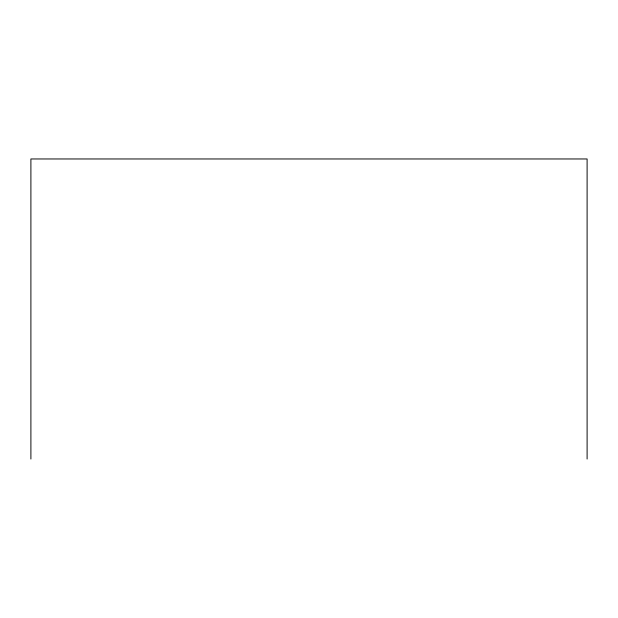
<?xml version="1.0" encoding="UTF-8"?>
<svg xmlns="http://www.w3.org/2000/svg" width="618" height="618" viewBox="0 0 618 618"><rect width="100%" height="100%" fill="white"/><g stroke="black" fill="none" stroke-linecap="round" stroke-linejoin="round"><path stroke-width="0.93" d="M587.1 459.035L587.1 158.965L30.9 158.965L30.9 459.035"/></g></svg>
